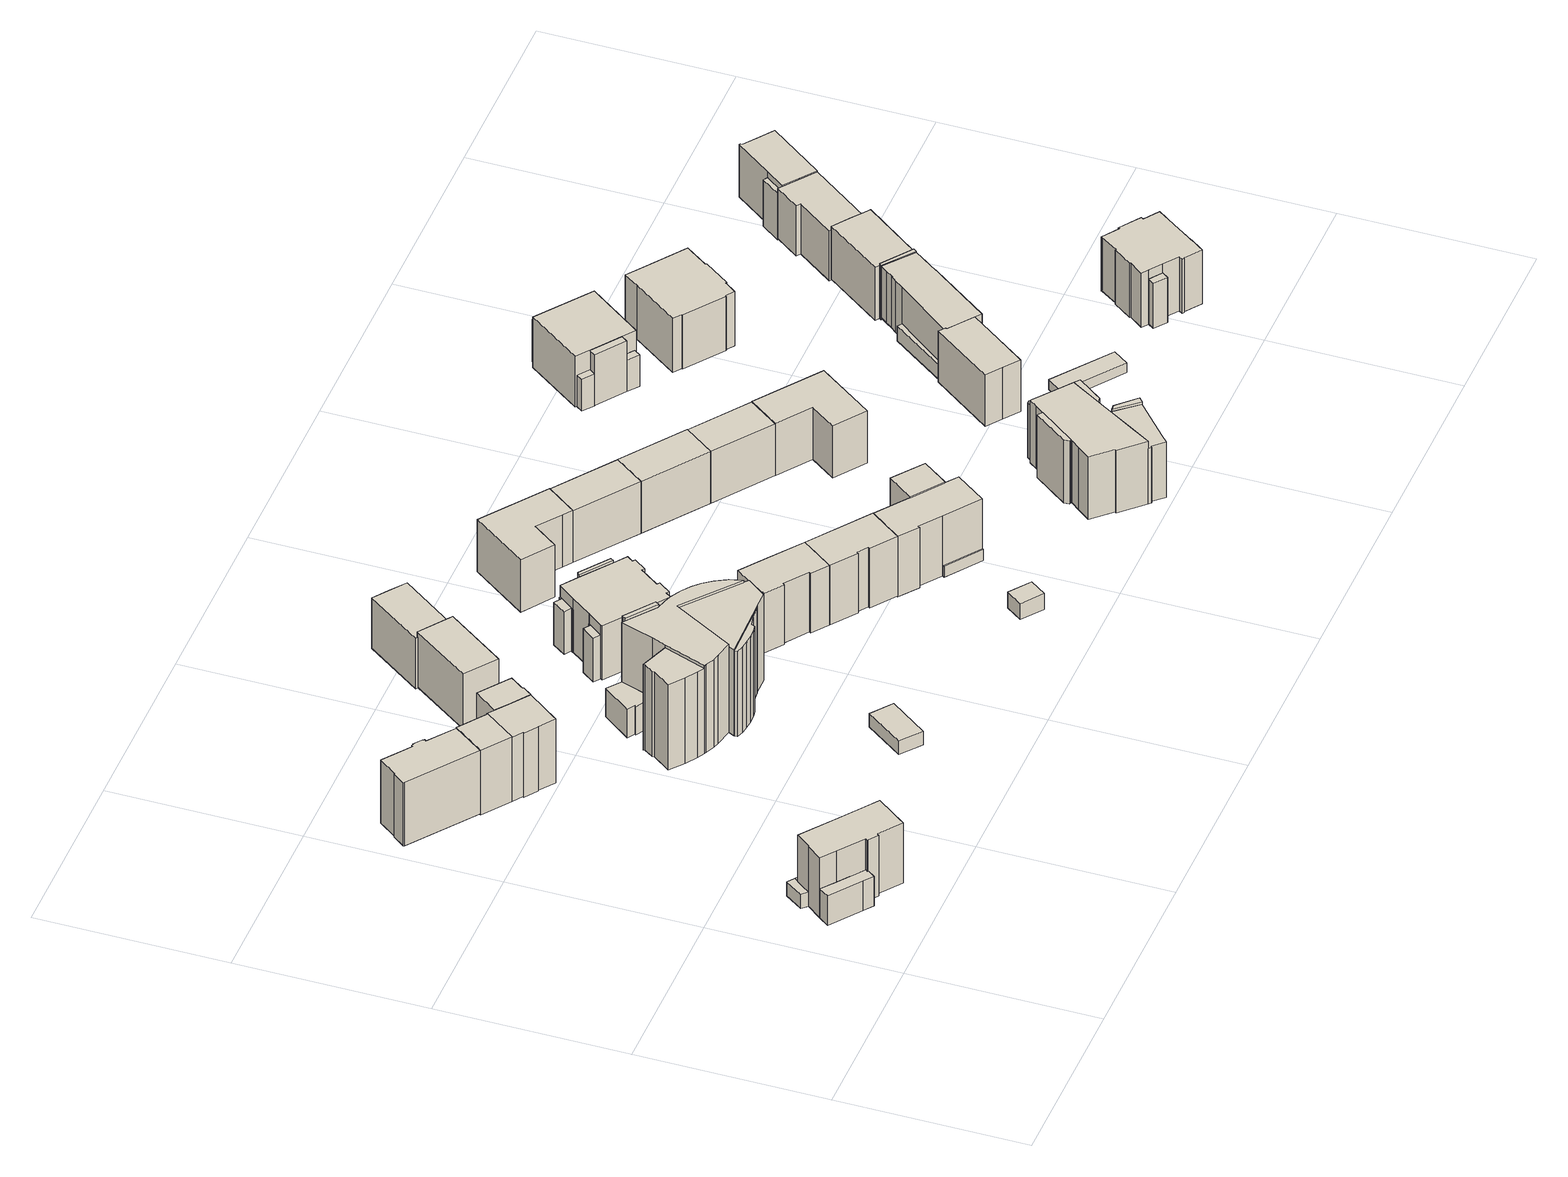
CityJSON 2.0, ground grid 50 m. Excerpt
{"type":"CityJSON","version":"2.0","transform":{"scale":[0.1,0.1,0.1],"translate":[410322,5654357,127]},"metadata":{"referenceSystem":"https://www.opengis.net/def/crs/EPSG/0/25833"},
"CityObjects":{
"building1":{"type":"Building","attributes":{"Dachtyp_tdc":"tdcGableRoof","Gemeindeschluessel":14612000,"Dachneigung":48.85,"QualitaetDacherkennung":4,"Geometrietyp2DReferenz":"3000","measuredHeight":14.73,"function":"31001_9998","roofType":"3100"},"geometry":[{"type":"Solid","lod":"1","boundaries":[[[[0,1,2,3,4,5,6,7,8]],[[9,10,11,12,13,14,15,16,17]],[[8,10,9,0]],[[7,11,10,8]],[[6,12,11,7]],[[5,13,12,6]],[[4,14,13,5]],[[3,15,14,4]],[[2,16,15,3]],[[1,17,16,2]],[[0,9,17,1]]]]}]},
"building2":{"type":"Building","attributes":{"Gemeindeschluessel":14612000,"Geometrietyp2DReferenz":"3000","function":"31001_9998","roofType":"9999"},"children":["building2-1","building2-2","building2-3","building2-4"]},
"building2-1":{"type":"BuildingPart","attributes":{"Dachtyp_tdc":"tdcGableRoof","Dachneigung":37.42,"QualitaetDacherkennung":60,"Geometrietyp2DReferenz":"3000","measuredHeight":20.55,"roofType":"3100"},"parents":["building2"],"geometry":[{"type":"Solid","lod":"1","boundaries":[[[[18,19,20,21,22,23,24,25,26,27,28,29,30,31,32]],[[33,9,17,16,14,13,34,35,36,37,38,39,40,41,42]],[[32,9,33,18]],[[31,17,9,32]],[[30,16,17,31]],[[29,14,16,30]],[[28,13,14,29]],[[27,34,13,28]],[[26,35,34,27]],[[25,36,35,26]],[[24,37,36,25]],[[23,38,37,24]],[[22,39,38,23]],[[21,40,39,22]],[[20,41,40,21]],[[19,42,41,20]],[[18,33,42,19]]]]}]},
"building2-2":{"type":"BuildingPart","attributes":{"Dachtyp_tdc":"tdcPolyFlatRoof","Dachneigung":3.51,"QualitaetDacherkennung":72,"Geometrietyp2DReferenz":"3000","measuredHeight":4.35,"roofType":"2100"},"parents":["building2"],"geometry":[{"type":"Solid","lod":"1","boundaries":[[[[43,44,45,46,47]],[[48,35,49,50,51]],[[47,35,48,43]],[[46,49,35,47]],[[45,50,49,46]],[[44,51,50,45]],[[43,48,51,44]]]]}]},
"building2-3":{"type":"BuildingPart","attributes":{"Dachtyp_tdc":"tdcFreeFormRoof","Dachneigung":14.1,"QualitaetDacherkennung":39,"Geometrietyp2DReferenz":"3000","measuredHeight":4.37,"roofType":"5000"},"parents":["building2"],"geometry":[{"type":"Solid","lod":"1","boundaries":[[[[43,52,53,54]],[[55,37,36,48]],[[54,55,48,43]],[[53,37,55,54]],[[52,36,37,53]],[[43,48,36,52]]]]}]},
"building2-4":{"type":"BuildingPart","attributes":{"Dachtyp_tdc":"tdcFreeFormRoof","Dachneigung":30.17,"QualitaetDacherkennung":14,"Geometrietyp2DReferenz":"3000","measuredHeight":16.82,"roofType":"5000"},"parents":["building2"],"geometry":[{"type":"Solid","lod":"1","boundaries":[[[[56,57,58,59]],[[60,39,38,61]],[[59,39,60,56]],[[58,38,39,59]],[[57,61,38,58]],[[56,60,61,57]]]]}]},
"building3":{"type":"Building","attributes":{"Dachtyp_tdc":"tdcHipAndGableRoof","Gemeindeschluessel":14612000,"Dachneigung":37.75,"QualitaetDacherkennung":78,"Geometrietyp2DReferenz":"3000","measuredHeight":21.45,"function":"31001_9998","roofType":"5000"},"geometry":[{"type":"Solid","lod":"1","boundaries":[[[[62,63,64,65,66,67,68,69,70,71,72,73,74,75,76,77,78]],[[79,80,81,82,83,84,85,86,87,88,89,90,91,92,93,94,95]],[[78,80,79,62]],[[77,81,80,78]],[[76,82,81,77]],[[75,83,82,76]],[[74,84,83,75]],[[73,85,84,74]],[[72,86,85,73]],[[71,87,86,72]],[[70,88,87,71]],[[69,89,88,70]],[[68,90,89,69]],[[67,91,90,68]],[[66,92,91,67]],[[65,93,92,66]],[[64,94,93,65]],[[63,95,94,64]],[[62,79,95,63]]]]}]},
"building4":{"type":"Building","attributes":{"Gemeindeschluessel":14612000,"Geometrietyp2DReferenz":"3000","function":"31001_9998","roofType":"9999"},"children":["building4-1","building4-2","building4-3"]},
"building4-1":{"type":"BuildingPart","attributes":{"Dachtyp_tdc":"tdcHipAndGableRoof","Dachneigung":37.15,"QualitaetDacherkennung":63,"Geometrietyp2DReferenz":"3000","measuredHeight":21.47,"roofType":"5000"},"parents":["building4"],"geometry":[{"type":"Solid","lod":"1","boundaries":[[[[96,97,98,99,100,101,102,103,104,105,106]],[[107,108,109,110,111,112,113,114,115,116,117]],[[106,108,107,96]],[[105,109,108,106]],[[104,110,109,105]],[[103,111,110,104]],[[102,112,111,103]],[[101,113,112,102]],[[100,114,113,101]],[[99,115,114,100]],[[98,116,115,99]],[[97,117,116,98]],[[96,107,117,97]]]]}]},
"building4-2":{"type":"BuildingPart","attributes":{"Dachtyp_tdc":"tdcGableRoof","Dachneigung":37.45,"QualitaetDacherkennung":76,"Geometrietyp2DReferenz":"3000","measuredHeight":21.58,"roofType":"3100"},"parents":["building4"],"geometry":[{"type":"Solid","lod":"1","boundaries":[[[[118,119,120,121,122]],[[111,109,123,124,125]],[[122,109,111,118]],[[121,123,109,122]],[[120,124,123,121]],[[119,125,124,120]],[[118,111,125,119]]]]}]},
"building4-3":{"type":"BuildingPart","attributes":{"Dachtyp_tdc":"tdcHipAndGableRoof","Dachneigung":34.4,"QualitaetDacherkennung":79,"Geometrietyp2DReferenz":"3000","measuredHeight":21.28,"roofType":"5000"},"parents":["building4"],"geometry":[{"type":"Solid","lod":"1","boundaries":[[[[126,127,128,129,130,131,132]],[[114,133,113,134,135,136,137]],[[132,133,114,126]],[[131,113,133,132]],[[130,134,113,131]],[[129,135,134,130]],[[128,136,135,129]],[[127,137,136,128]],[[126,114,137,127]]]]}]},
"building5":{"type":"Building","attributes":{"Dachtyp_tdc":"tdcHipAndGableRoof","Gemeindeschluessel":14612000,"Dachneigung":34.88,"QualitaetDacherkennung":60,"Geometrietyp2DReferenz":"3000","measuredHeight":5.39,"function":"31001_9998","roofType":"5000"},"geometry":[{"type":"Solid","lod":"1","boundaries":[[[[138,139,140,141]],[[142,143,144,145]],[[141,143,142,138]],[[140,144,143,141]],[[139,145,144,140]],[[138,142,145,139]]]]}]},
"building6":{"type":"Building","attributes":{"Gemeindeschluessel":14612000,"Geometrietyp2DReferenz":"3000","function":"31001_9998","roofType":"9999"},"children":["building6-1","building6-2","building6-3","building6-4","building6-5"]},
"building6-1":{"type":"BuildingPart","attributes":{"Dachtyp_tdc":"tdcPolyFlatRoof","Dachneigung":0,"QualitaetDacherkennung":77,"Geometrietyp2DReferenz":"3000","measuredHeight":8.55,"roofType":"1000"},"parents":["building6"],"geometry":[{"type":"Solid","lod":"1","boundaries":[[[[146,147,148,149,150,151]],[[152,153,154,155,156,157]],[[151,153,152,146]],[[150,154,153,151]],[[149,155,154,150]],[[148,156,155,149]],[[147,157,156,148]],[[146,152,157,147]]]]}]},
"building6-2":{"type":"BuildingPart","attributes":{"Dachtyp_tdc":"tdcFreeFormRoof","Dachneigung":21.06,"QualitaetDacherkennung":38,"Geometrietyp2DReferenz":"3000","measuredHeight":26.1,"roofType":"5000"},"parents":["building6"],"geometry":[{"type":"Solid","lod":"1","boundaries":[[[[158,159,160,161,162,163,164,165,166,167,168]],[[169,170,171,172,173,174,175,176,177,178,179]],[[168,170,169,158]],[[167,171,170,168]],[[166,172,171,167]],[[165,173,172,166]],[[164,174,173,165]],[[163,175,174,164]],[[162,176,175,163]],[[161,177,176,162]],[[160,178,177,161]],[[159,179,178,160]],[[158,169,179,159]]]]}]},
"building6-3":{"type":"BuildingPart","attributes":{"Dachtyp_tdc":"tdcFreeFormRoof","Dachneigung":18.11,"QualitaetDacherkennung":10,"Geometrietyp2DReferenz":"3000","measuredHeight":27.66,"roofType":"5000"},"parents":["building6"],"geometry":[{"type":"Solid","lod":"1","boundaries":[[[[180,181,182,183,184,185,186,187,188,189,190,191,192,193,194,195,196,197,198]],[[199,200,201,202,203,154,153,204,205,206,207,208,209,210,211,212,213,214,215]],[[198,200,199,180]],[[197,201,200,198]],[[196,202,201,197]],[[195,203,202,196]],[[194,154,203,195]],[[193,153,154,194]],[[192,204,153,193]],[[191,205,204,192]],[[190,206,205,191]],[[189,207,206,190]],[[188,208,207,189]],[[187,209,208,188]],[[186,210,209,187]],[[185,211,210,186]],[[184,212,211,185]],[[183,213,212,184]],[[182,214,213,183]],[[181,215,214,182]],[[180,199,215,181]]]]}]},
"building6-4":{"type":"BuildingPart","attributes":{"Dachtyp_tdc":"tdcPolyFlatRoof","Dachneigung":0,"QualitaetDacherkennung":46,"Geometrietyp2DReferenz":"3000","measuredHeight":26.02,"roofType":"1000"},"parents":["building6"],"geometry":[{"type":"Solid","lod":"1","boundaries":[[[[216,217,218,219,220,221,222,223]],[[224,225,178,177,214,213,212,226]],[[223,225,224,216]],[[222,178,225,223]],[[221,177,178,222]],[[220,214,177,221]],[[219,213,214,220]],[[218,212,213,219]],[[217,226,212,218]],[[216,224,226,217]]]]}]},
"building6-5":{"type":"BuildingPart","attributes":{"Dachtyp_tdc":"tdcPolyFlatRoof","Dachneigung":0,"QualitaetDacherkennung":44,"Geometrietyp2DReferenz":"3000","measuredHeight":25.89,"roofType":"1000"},"parents":["building6"],"geometry":[{"type":"Solid","lod":"1","boundaries":[[[[227,228,229,230,231,232,233,234,235]],[[203,201,236,237,238,239,240,241,242]],[[235,201,203,227]],[[234,236,201,235]],[[233,237,236,234]],[[232,238,237,233]],[[231,239,238,232]],[[230,240,239,231]],[[229,241,240,230]],[[228,242,241,229]],[[227,203,242,228]]]]}]},
"building7":{"type":"Building","attributes":{"Dachtyp_tdc":"tdcHipRoof","Gemeindeschluessel":14612000,"Dachneigung":37.72,"QualitaetDacherkennung":83,"Geometrietyp2DReferenz":"3000","measuredHeight":18.64,"function":"31001_9998","roofType":"3200"},"geometry":[{"type":"Solid","lod":"1","boundaries":[[[[243,244,245,246,247,248]],[[249,250,251,252,253,254]],[[248,250,249,243]],[[247,251,250,248]],[[246,252,251,247]],[[245,253,252,246]],[[244,254,253,245]],[[243,249,254,244]]]]}]},
"building8":{"type":"Building","attributes":{"Gemeindeschluessel":14612000,"Geometrietyp2DReferenz":"3000","function":"31001_9998","roofType":"9999"},"children":["building8-1","building8-2"]},
"building8-1":{"type":"BuildingPart","attributes":{"Dachtyp_tdc":"tdcGableRoof","Dachneigung":37.63,"QualitaetDacherkennung":88,"Geometrietyp2DReferenz":"3000","measuredHeight":17.3,"roofType":"3100"},"parents":["building8"],"geometry":[{"type":"Solid","lod":"1","boundaries":[[[[255,256,257,258,259,260,261,262,263,264]],[[265,266,267,268,269,270,271,272,273,274]],[[264,265,274,255]],[[263,266,265,264]],[[262,267,266,263]],[[261,268,267,262]],[[260,269,268,261]],[[259,270,269,260]],[[258,271,270,259]],[[257,272,271,258]],[[256,273,272,257]],[[255,274,273,256]]]]}]},
"building8-2":{"type":"BuildingPart","attributes":{"Dachtyp_tdc":"tdcPolyFlatRoof","Dachneigung":31.37,"QualitaetDacherkennung":40,"Geometrietyp2DReferenz":"3000","measuredHeight":13.55,"roofType":"2100"},"parents":["building8"],"geometry":[{"type":"Solid","lod":"1","boundaries":[[[[275,276,277,278]],[[279,265,274,280]],[[278,265,279,275]],[[277,274,265,278]],[[276,280,274,277]],[[275,279,280,276]]]]}]},
"building9":{"type":"Building","attributes":{"Dachtyp_tdc":"tdcFreeFormRoof","Gemeindeschluessel":14612000,"Dachneigung":10.08,"QualitaetDacherkennung":24,"Geometrietyp2DReferenz":"3000","measuredHeight":4.26,"function":"31001_9998","roofType":"5000"},"geometry":[{"type":"Solid","lod":"1","boundaries":[[[[281,282,283,284,285,286,287,288,289,290,291,292,293,294,295,296,297,298,299,300,301,302,303,304,305,306]],[[307,308,309,310,311,312,313,314,315,316,317,318,319,320,321,322,323,324,325,326,327,328,329,330,331,332]],[[306,308,307,281]],[[305,309,308,306]],[[304,310,309,305]],[[303,311,310,304]],[[302,312,311,303]],[[301,313,312,302]],[[300,314,313,301]],[[299,315,314,300]],[[298,316,315,299]],[[297,317,316,298]],[[296,318,317,297]],[[295,319,318,296]],[[294,320,319,295]],[[293,321,320,294]],[[292,322,321,293]],[[291,323,322,292]],[[290,324,323,291]],[[289,325,324,290]],[[288,326,325,289]],[[287,327,326,288]],[[286,328,327,287]],[[285,329,328,286]],[[284,330,329,285]],[[283,331,330,284]],[[282,332,331,283]],[[281,307,332,282]]]]}]},
"building10":{"type":"Building","attributes":{"Gemeindeschluessel":14612000,"Geometrietyp2DReferenz":"3000","function":"31001_9998","roofType":"9999"},"children":["building10-1","building10-2","building10-3","building10-4","building10-5"]},
"building10-1":{"type":"BuildingPart","attributes":{"Dachtyp_tdc":"tdcFreeFormRoof","Dachneigung":47.58,"QualitaetDacherkennung":14,"Geometrietyp2DReferenz":"3000","measuredHeight":14.13,"roofType":"5000"},"parents":["building10"],"geometry":[{"type":"Solid","lod":"1","boundaries":[[[[333,334,335,336,337,338,339,340,341,342]],[[343,344,345,346,347,348,349,350,351,352]],[[342,344,343,333]],[[341,345,344,342]],[[340,346,345,341]],[[339,347,346,340]],[[338,348,347,339]],[[337,349,348,338]],[[336,350,349,337]],[[335,351,350,336]],[[334,352,351,335]],[[333,343,352,334]]]]}]},
"building10-2":{"type":"BuildingPart","attributes":{"Dachtyp_tdc":"tdcCutTentRoof","Dachneigung":0.814,"QualitaetDacherkennung":35,"Geometrietyp2DReferenz":"3000","measuredHeight":19.84,"roofType":"9999"},"parents":["building10"],"geometry":[{"type":"Solid","lod":"1","boundaries":[[[[353,354,355,356,357,358,359,360,361,362,363,364,365,366,367,368,369,370,371,372]],[[373,374,352,349,375,376,377,378,379,380,381,382,383,384,385,386,387,388,389,390]],[[372,374,373,353]],[[371,352,374,372]],[[370,349,352,371]],[[369,375,349,370]],[[368,376,375,369]],[[367,377,376,368]],[[366,378,377,367]],[[365,379,378,366]],[[364,380,379,365]],[[363,381,380,364]],[[362,382,381,363]],[[361,383,382,362]],[[360,384,383,361]],[[359,385,384,360]],[[358,386,385,359]],[[357,387,386,358]],[[356,388,387,357]],[[355,389,388,356]],[[354,390,389,355]],[[353,373,390,354]]]]}]},
"building10-3":{"type":"BuildingPart","attributes":{"Dachtyp_tdc":"tdcFreeFormRoof","Dachneigung":62.95,"QualitaetDacherkennung":16,"Geometrietyp2DReferenz":"3000","measuredHeight":17.43,"roofType":"5000"},"parents":["building10"],"geometry":[{"type":"Solid","lod":"1","boundaries":[[[[391,392,393,394]],[[387,395,396,388]],[[394,395,387,391]],[[393,396,395,394]],[[392,388,396,393]],[[391,387,388,392]]]]}]},
"building10-4":{"type":"BuildingPart","attributes":{"Dachtyp_tdc":"tdcGableRoof","Dachneigung":50.86,"QualitaetDacherkennung":21,"Geometrietyp2DReferenz":"3000","measuredHeight":20.37,"roofType":"3100"},"parents":["building10"],"geometry":[{"type":"Solid","lod":"1","boundaries":[[[[397,398,399,400]],[[375,401,402,376]],[[400,401,375,397]],[[399,402,401,400]],[[398,376,402,399]],[[397,375,376,398]]]]}]},
"building10-5":{"type":"BuildingPart","attributes":{"Dachtyp_tdc":"tdcPolyFlatRoof","Dachneigung":0,"QualitaetDacherkennung":19,"Geometrietyp2DReferenz":"3000","measuredHeight":13.32,"roofType":"1000"},"parents":["building10"],"geometry":[{"type":"Solid","lod":"1","boundaries":[[[[403,404,405,406,407,408]],[[409,410,411,373,390,412]],[[408,410,409,403]],[[407,411,410,408]],[[406,373,411,407]],[[405,390,373,406]],[[404,412,390,405]],[[403,409,412,404]]]]}]},
"building11":{"type":"Building","attributes":{"Dachtyp_tdc":"tdcHipAndGableRoof","Gemeindeschluessel":14612000,"Dachneigung":37.41,"QualitaetDacherkennung":85,"Geometrietyp2DReferenz":"3000","measuredHeight":20.22,"function":"31001_9998","roofType":"5000"},"geometry":[{"type":"Solid","lod":"1","boundaries":[[[[413,414,415,416,417,418,419,420,421,422,423,424,425]],[[426,427,428,429,430,431,432,433,434,435,436,437,438]],[[425,427,426,413]],[[424,428,427,425]],[[423,429,428,424]],[[422,430,429,423]],[[421,431,430,422]],[[420,432,431,421]],[[419,433,432,420]],[[418,434,433,419]],[[417,435,434,418]],[[416,436,435,417]],[[415,437,436,416]],[[414,438,437,415]],[[413,426,438,414]]]]}]},
"building12":{"type":"Building","attributes":{"Dachtyp_tdc":"tdcHipRoof","Gemeindeschluessel":14612000,"Dachneigung":32.58,"QualitaetDacherkennung":76,"Geometrietyp2DReferenz":"3000","measuredHeight":5.74,"function":"31001_9998","roofType":"3200"},"geometry":[{"type":"Solid","lod":"1","boundaries":[[[[439,440,441,442]],[[443,444,445,446]],[[442,444,443,439]],[[441,445,444,442]],[[440,446,445,441]],[[439,443,446,440]]]]}]},
"building13":{"type":"Building","attributes":{"Gemeindeschluessel":14612000,"Geometrietyp2DReferenz":"3000","function":"31001_9998","roofType":"9999"},"children":["building13-1","building13-2"]},
"building13-1":{"type":"BuildingPart","attributes":{"Dachtyp_tdc":"tdcGableRoof","Dachneigung":37.98,"QualitaetDacherkennung":86,"Geometrietyp2DReferenz":"3000","measuredHeight":20.25,"roofType":"3100"},"parents":["building13"],"geometry":[{"type":"MultiSurface","lod":"1","boundaries":[[[447,448,449,450,451,452,451,414,453,425,424,454,455,456]],[[457,458,459,460,428,427,461,438,462,463,462,464,465,466]],[[456,458,457,447]],[[455,459,458,456]],[[454,460,459,455]],[[424,428,460,454]],[[425,427,428,424]],[[453,461,427,425]],[[414,438,461,453]],[[451,462,438,414]],[[452,463,462,451]],[[450,464,462,451]],[[449,465,464,450]],[[448,466,465,449]],[[447,457,466,448]]]}]},
"building13-2":{"type":"BuildingPart","attributes":{"Dachtyp_tdc":"tdcPolyFlatRoof","Dachneigung":0,"QualitaetDacherkennung":54,"Geometrietyp2DReferenz":"3000","measuredHeight":3.07,"roofType":"1000"},"parents":["building13"],"geometry":[{"type":"Solid","lod":"1","boundaries":[[[[467,468,469,470,471,472,473]],[[474,475,463,462,438,437,476]],[[473,475,474,467]],[[472,463,475,473]],[[471,462,463,472]],[[470,438,462,471]],[[469,437,438,470]],[[468,476,437,469]],[[467,474,476,468]]]]}]},
"building14":{"type":"Building","attributes":{"Dachtyp_tdc":"tdcFreeFormRoof","Gemeindeschluessel":14612000,"Dachneigung":37.28,"QualitaetDacherkennung":86,"Geometrietyp2DReferenz":"3000","measuredHeight":17.65,"function":"31001_9998","roofType":"5000"},"geometry":[{"type":"Solid","lod":"1","boundaries":[[[[477,478,479,480,481,482,483]],[[484,485,486,487,488,489,490]],[[483,485,484,477]],[[482,486,485,483]],[[481,487,486,482]],[[480,488,487,481]],[[479,489,488,480]],[[478,490,489,479]],[[477,484,490,478]]]]}]},
"building15":{"type":"Building","attributes":{"Gemeindeschluessel":14612000,"Geometrietyp2DReferenz":"3000","function":"31001_9998","roofType":"9999"},"children":["building15-1","building15-2","building15-3"]},
"building15-1":{"type":"BuildingPart","attributes":{"Dachtyp_tdc":"tdcHipAndGableRoof","Dachneigung":36.89,"QualitaetDacherkennung":83,"Geometrietyp2DReferenz":"3000","measuredHeight":20.36,"roofType":"5000"},"parents":["building15"],"geometry":[{"type":"Solid","lod":"1","boundaries":[[[[491,492,493,494]],[[495,496,497,498]],[[494,496,495,491]],[[493,497,496,494]],[[492,498,497,493]],[[491,495,498,492]]]]}]},
"building15-2":{"type":"BuildingPart","attributes":{"Dachtyp_tdc":"tdcHipAndGableRoof","Dachneigung":37.77,"QualitaetDacherkennung":60,"Geometrietyp2DReferenz":"3000","measuredHeight":20.46,"roofType":"5000"},"parents":["building15"],"geometry":[{"type":"Solid","lod":"1","boundaries":[[[[499,500,501,502,503,504,505,506,451,507,449,448]],[[508,509,510,511,512,513,495,498,514,515,516,517]],[[448,509,508,499]],[[449,510,509,448]],[[507,511,510,449]],[[451,512,511,507]],[[506,513,512,451]],[[505,495,513,506]],[[504,498,495,505]],[[503,514,498,504]],[[502,515,514,503]],[[501,516,515,502]],[[500,517,516,501]],[[499,508,517,500]]]]}]},
"building15-3":{"type":"BuildingPart","attributes":{"Dachtyp_tdc":"tdcPolyFlatRoof","Dachneigung":0,"QualitaetDacherkennung":0,"Geometrietyp2DReferenz":"3000","measuredHeight":3.29,"roofType":"9999"},"parents":["building15"],"geometry":[{"type":"Solid","lod":"1","boundaries":[[[[518,519,520,521]],[[522,516,515,523]],[[521,516,522,518]],[[520,515,516,521]],[[519,523,515,520]],[[518,522,523,519]]]]}]},
"building16":{"type":"Building","attributes":{"Dachtyp_tdc":"tdcGableRoof","Gemeindeschluessel":14612000,"Dachneigung":37.36,"QualitaetDacherkennung":83,"Geometrietyp2DReferenz":"3000","measuredHeight":17.67,"function":"31001_9998","roofType":"3100"},"geometry":[{"type":"Solid","lod":"1","boundaries":[[[[524,525,526,527]],[[487,528,529,488]],[[527,528,487,524]],[[526,529,528,527]],[[525,488,529,526]],[[524,487,488,525]]]]}]},
"building17":{"type":"Building","attributes":{"Dachtyp_tdc":"tdcGableRoof","Gemeindeschluessel":14612000,"Dachneigung":37.26,"QualitaetDacherkennung":85,"Geometrietyp2DReferenz":"3000","measuredHeight":17.67,"function":"31001_9998","roofType":"3100"},"geometry":[{"type":"Solid","lod":"1","boundaries":[[[[530,531,532,533]],[[528,534,535,529]],[[533,534,528,530]],[[532,535,534,533]],[[531,529,535,532]],[[530,528,529,531]]]]}]},
"building18":{"type":"Building","attributes":{"Dachtyp_tdc":"tdcGableRoof","Gemeindeschluessel":14612000,"Dachneigung":37.33,"QualitaetDacherkennung":88,"Geometrietyp2DReferenz":"3000","measuredHeight":17.63,"function":"31001_9998","roofType":"3100"},"geometry":[{"type":"Solid","lod":"1","boundaries":[[[[536,537,538,539]],[[534,540,541,535]],[[539,540,534,536]],[[538,541,540,539]],[[537,535,541,538]],[[536,534,535,537]]]]}]},
"building19":{"type":"Building","attributes":{"Gemeindeschluessel":14612000,"Geometrietyp2DReferenz":"3000","function":"31001_9998","roofType":"9999"},"children":["building19-1","building19-2","building19-3","building19-4","building19-5","building19-6"]},
"building19-1":{"type":"BuildingPart","attributes":{"Dachtyp_tdc":"tdcCutGableRoof","Dachneigung":0.513,"QualitaetDacherkennung":66,"Geometrietyp2DReferenz":"3000","measuredHeight":20.53,"roofType":"9999"},"parents":["building19"],"geometry":[{"type":"Solid","lod":"1","boundaries":[[[[542,543,544,545,546,547,548,549,550,551,552,553]],[[554,555,556,557,558,559,560,561,562,563,564,565]],[[553,555,554,542]],[[552,556,555,553]],[[551,557,556,552]],[[550,558,557,551]],[[549,559,558,550]],[[548,560,559,549]],[[547,561,560,548]],[[546,562,561,547]],[[545,563,562,546]],[[544,564,563,545]],[[543,565,564,544]],[[542,554,565,543]]]]}]},
"building19-2":{"type":"BuildingPart","attributes":{"Dachtyp_tdc":"tdcCutGableRoof","Dachneigung":2.46,"QualitaetDacherkennung":36,"Geometrietyp2DReferenz":"3000","measuredHeight":20.87,"roofType":"9999"},"parents":["building19"],"geometry":[{"type":"Solid","lod":"1","boundaries":[[[[566,567,568,569,570,571,572,573,574,575,576,577,578,579,580,581,582]],[[583,557,584,585,586,587,588,589,590,591,592,593,594,595,596,597,560]],[[582,557,583,566]],[[581,584,557,582]],[[580,585,584,581]],[[579,586,585,580]],[[578,587,586,579]],[[577,588,587,578]],[[576,589,588,577]],[[575,590,589,576]],[[574,591,590,575]],[[573,592,591,574]],[[572,593,592,573]],[[571,594,593,572]],[[570,595,594,571]],[[569,596,595,570]],[[568,597,596,569]],[[567,560,597,568]],[[566,583,560,567]]]]}]},
"building19-3":{"type":"BuildingPart","attributes":{"Dachtyp_tdc":"tdcPolyFlatRoof","Dachneigung":50.05,"QualitaetDacherkennung":29,"Geometrietyp2DReferenz":"3000","measuredHeight":20.14,"roofType":"2100"},"parents":["building19"],"geometry":[{"type":"Solid","lod":"1","boundaries":[[[[598,599,600,601,602]],[[603,604,605,590,589]],[[602,604,603,598]],[[601,605,604,602]],[[600,590,605,601]],[[599,589,590,600]],[[598,603,589,599]]]]}]},
"building19-4":{"type":"BuildingPart","attributes":{"Dachtyp_tdc":"tdcPolyFlatRoof","Dachneigung":37.35,"QualitaetDacherkennung":46,"Geometrietyp2DReferenz":"3000","measuredHeight":20.42,"roofType":"2100"},"parents":["building19"],"geometry":[{"type":"Solid","lod":"1","boundaries":[[[[606,607,608,609,610,611,612]],[[613,597,595,614,615,616,617]],[[612,597,613,606]],[[611,595,597,612]],[[610,614,595,611]],[[609,615,614,610]],[[608,616,615,609]],[[607,617,616,608]],[[606,613,617,607]]]]}]},
"building19-5":{"type":"BuildingPart","attributes":{"Dachtyp_tdc":"tdcPolyFlatRoof","Dachneigung":49.56,"QualitaetDacherkennung":31,"Geometrietyp2DReferenz":"3000","measuredHeight":18.52,"roofType":"2100"},"parents":["building19"],"geometry":[{"type":"Solid","lod":"1","boundaries":[[[[618,619,620,621]],[[562,622,623,563]],[[621,622,562,618]],[[620,623,622,621]],[[619,563,623,620]],[[618,562,563,619]]]]}]},
"building19-6":{"type":"BuildingPart","attributes":{"Dachtyp_tdc":"tdcFreeFormRoof","Dachneigung":42.73,"QualitaetDacherkennung":28,"Geometrietyp2DReferenz":"3000","measuredHeight":18.9,"roofType":"5000"},"parents":["building19"],"geometry":[{"type":"Solid","lod":"1","boundaries":[[[[624,625,626,627,628,629,630,631,632,633,634,635]],[[594,636,637,638,639,640,641,642,615,614,643,644]],[[635,636,594,624]],[[634,637,636,635]],[[633,638,637,634]],[[632,639,638,633]],[[631,640,639,632]],[[630,641,640,631]],[[629,642,641,630]],[[628,615,642,629]],[[627,614,615,628]],[[626,643,614,627]],[[625,644,643,626]],[[624,594,644,625]]]]}]},
"building20":{"type":"Building","attributes":{"Dachtyp_tdc":"tdcFreeFormRoof","Gemeindeschluessel":14612000,"Dachneigung":37.17,"QualitaetDacherkennung":87,"Geometrietyp2DReferenz":"3000","measuredHeight":17.66,"function":"31001_9998","roofType":"5000"},"geometry":[{"type":"Solid","lod":"1","boundaries":[[[[645,646,647,648,649,650,651]],[[652,653,654,541,540,655,656]],[[651,653,652,645]],[[650,654,653,651]],[[649,541,654,650]],[[648,540,541,649]],[[647,655,540,648]],[[646,656,655,647]],[[645,652,656,646]]]]}]},
"building21":{"type":"Building","attributes":{"Dachtyp_tdc":"tdcGableRoof","Gemeindeschluessel":14612000,"Dachneigung":37.25,"QualitaetDacherkennung":86,"Geometrietyp2DReferenz":"3000","measuredHeight":17.51,"function":"31001_9998","roofType":"3100"},"geometry":[{"type":"Solid","lod":"1","boundaries":[[[[657,658,659,660,661,662,663,664,665]],[[666,667,668,669,670,671,672,673,674]],[[665,667,666,657]],[[664,668,667,665]],[[663,669,668,664]],[[662,670,669,663]],[[661,671,670,662]],[[660,672,671,661]],[[659,673,672,660]],[[658,674,673,659]],[[657,666,674,658]]]]}]},
"building22":{"type":"Building","attributes":{"name":"Thomas von Aquin zu Dresden","Gemeindeschluessel":14612000,"QualitaetDacherkennung":100,"Geometrietyp2DReferenz":"3000","function":"31001_3041","roofType":"9999"},"children":["building22-1","building22-2","building22-3","building22-4","building22-5","building22-6"]},
"building22-1":{"type":"BuildingPart","attributes":{"Dachtyp_tdc":"tdcCutHipRoof","Dachneigung":0,"QualitaetDacherkennung":100,"Geometrietyp2DReferenz":"3000","measuredHeight":17.31,"roofType":"9999"},"parents":["building22"],"geometry":[{"type":"Solid","lod":"1","boundaries":[[[[675,676,677,678]],[[679,680,681,682]],[[678,680,679,675]],[[677,681,680,678]],[[676,682,681,677]],[[675,679,682,676]]]]}]},
"building22-2":{"type":"BuildingPart","attributes":{"Dachtyp_tdc":"tdcCutGableHipRoof","Dachneigung":62.16,"QualitaetDacherkennung":100,"Geometrietyp2DReferenz":"3000","measuredHeight":13.31,"roofType":"9999"},"parents":["building22"],"geometry":[{"type":"Solid","lod":"1","boundaries":[[[[683,684,685,686]],[[687,688,689,690]],[[686,688,687,683]],[[685,689,688,686]],[[684,690,689,685]],[[683,687,690,684]]]]}]},
"building22-3":{"type":"BuildingPart","attributes":{"Dachtyp_tdc":"tdcCutGableHipRoof","Dachneigung":53.04,"QualitaetDacherkennung":100,"Geometrietyp2DReferenz":"3000","measuredHeight":17.3,"roofType":"9999"},"parents":["building22"],"geometry":[{"type":"Solid","lod":"1","boundaries":[[[[691,692,693,694]],[[695,696,697,698]],[[694,696,695,691]],[[693,697,696,694]],[[692,698,697,693]],[[691,695,698,692]]]]}]},
"building22-4":{"type":"BuildingPart","attributes":{"Dachtyp_tdc":"tdcLeanToRoof","Dachneigung":0,"QualitaetDacherkennung":100,"Geometrietyp2DReferenz":"3000","measuredHeight":9.57,"roofType":"2100"},"parents":["building22"],"geometry":[{"type":"Solid","lod":"1","boundaries":[[[[699,700,701,702]],[[703,704,705,706]],[[702,704,703,699]],[[701,705,704,702]],[[700,706,705,701]],[[699,703,706,700]]]]}]},
"building22-5":{"type":"BuildingPart","attributes":{"Dachtyp_tdc":"tdcLeanToRoof","Dachneigung":0,"QualitaetDacherkennung":100,"Geometrietyp2DReferenz":"3000","measuredHeight":9.53,"roofType":"2100"},"parents":["building22"],"geometry":[{"type":"Solid","lod":"1","boundaries":[[[[707,708,709,710]],[[711,696,695,712]],[[710,696,711,707]],[[709,695,696,710]],[[708,712,695,709]],[[707,711,712,708]]]]}]},
"building22-6":{"type":"BuildingPart","attributes":{"Dachtyp_tdc":"tdcCutGableHipRoof","Dachneigung":62.17,"QualitaetDacherkennung":100,"Geometrietyp2DReferenz":"3000","measuredHeight":13.35,"roofType":"9999"},"parents":["building22"],"geometry":[{"type":"Solid","lod":"1","boundaries":[[[[713,714,715,716]],[[717,718,719,720]],[[716,718,717,713]],[[715,719,718,716]],[[714,720,719,715]],[[713,717,720,714]]]]}]},
"building23":{"type":"Building","attributes":{"Dachtyp_tdc":"tdcPolyFlatRoof","Gemeindeschluessel":14612000,"Dachneigung":0,"QualitaetDacherkennung":0,"Geometrietyp2DReferenz":"3000","BezugspunktDach":"2000","measuredHeight":3,"function":"31001_9998"},"geometry":[{"type":"Solid","lod":"1","boundaries":[[[[721,722,723,724]],[[725,726,727,728]],[[724,726,725,721]],[[723,727,726,724]],[[722,728,727,723]],[[721,725,728,722]]]]}]},
"building24":{"type":"Building","attributes":{"Dachtyp_tdc":"tdcHipRoof","Gemeindeschluessel":14612000,"Dachneigung":15.11,"QualitaetDacherkennung":78,"Geometrietyp2DReferenz":"3000","measuredHeight":17.69,"function":"31001_9998","roofType":"3200"},"geometry":[{"type":"Solid","lod":"1","boundaries":[[[[729,730,731,732,733,734,735,736,737,738,739,740,741,742]],[[743,744,745,746,747,748,749,750,751,752,753,754,755,756]],[[742,744,743,729]],[[741,745,744,742]],[[740,746,745,741]],[[739,747,746,740]],[[738,748,747,739]],[[737,749,748,738]],[[736,750,749,737]],[[735,751,750,736]],[[734,752,751,735]],[[733,753,752,734]],[[732,754,753,733]],[[731,755,754,732]],[[730,756,755,731]],[[729,743,756,730]]]]}]},
"building25":{"type":"Building","attributes":{"Gemeindeschluessel":14612000,"Geometrietyp2DReferenz":"3000","function":"31001_9998","roofType":"9999"},"children":["building25-1","building25-2"]},
"building25-1":{"type":"BuildingPart","attributes":{"Dachtyp_tdc":"tdcGableRoof","Dachneigung":37.09,"QualitaetDacherkennung":85,"Geometrietyp2DReferenz":"3000","measuredHeight":17.72,"roofType":"3100"},"parents":["building25"],"geometry":[{"type":"Solid","lod":"1","boundaries":[[[[757,758,759,760,761,762,763,764,765,766,767,768,769,770,771,772,773]],[[774,775,776,777,778,779,780,781,782,783,784,785,786,787,788,789,790]],[[773,775,774,757]],[[772,776,775,773]],[[771,777,776,772]],[[770,778,777,771]],[[769,779,778,770]],[[768,780,779,769]],[[767,781,780,768]],[[766,782,781,767]],[[765,783,782,766]],[[764,784,783,765]],[[763,785,784,764]],[[762,786,785,763]],[[761,787,786,762]],[[760,788,787,761]],[[759,789,788,760]],[[758,790,789,759]],[[757,774,790,758]]]]}]},
"building25-2":{"type":"BuildingPart","attributes":{"Dachtyp_tdc":"tdcPolyFlatRoof","Dachneigung":3.79,"QualitaetDacherkennung":54,"Geometrietyp2DReferenz":"3000","measuredHeight":4.62,"roofType":"2100"},"parents":["building25"],"geometry":[{"type":"Solid","lod":"1","boundaries":[[[[791,792,793,794]],[[795,775,774,796]],[[794,775,795,791]],[[793,774,775,794]],[[792,796,774,793]],[[791,795,796,792]]]]}]},
"building26":{"type":"Building","attributes":{"Gemeindeschluessel":14612000,"Geometrietyp2DReferenz":"3000","function":"31001_9998","roofType":"9999"},"children":["building26-1","building26-2","building26-3"]},
"building26-1":{"type":"BuildingPart","attributes":{"Dachtyp_tdc":"tdcPolyFlatRoof","Dachneigung":0,"QualitaetDacherkennung":0,"Geometrietyp2DReferenz":"3000","measuredHeight":3.73,"roofType":"9999"},"parents":["building26"],"geometry":[{"type":"Solid","lod":"1","boundaries":[[[[797,798,799,800,801,802,803]],[[804,805,806,807,808,809,810]],[[803,805,804,797]],[[802,806,805,803]],[[801,807,806,802]],[[800,808,807,801]],[[799,809,808,800]],[[798,810,809,799]],[[797,804,810,798]]]]}]},
"building26-2":{"type":"BuildingPart","attributes":{"Dachtyp_tdc":"tdcPolyFlatRoof","Dachneigung":7.65,"QualitaetDacherkennung":64,"Geometrietyp2DReferenz":"3000","measuredHeight":13.84,"roofType":"2100"},"parents":["building26"],"geometry":[{"type":"Solid","lod":"1","boundaries":[[[[811,812,813,814]],[[815,816,817,818]],[[814,816,815,811]],[[813,817,816,814]],[[812,818,817,813]],[[811,815,818,812]]]]}]},
"building26-3":{"type":"BuildingPart","attributes":{"Dachtyp_tdc":"tdcTentRoof","Dachneigung":28.98,"QualitaetDacherkennung":75,"Geometrietyp2DReferenz":"3000","measuredHeight":19,"roofType":"3500"},"parents":["building26"],"geometry":[{"type":"Solid","lod":"1","boundaries":[[[[819,820,821,822,823,824,825,826,827,828,829,830,831,832,833,834,835,836,837,838,839,840,841]],[[842,843,844,845,846,847,848,849,850,805,804,810,851,852,853,854,855,856,817,816,857,858,859]],[[841,843,842,819]],[[840,844,843,841]],[[839,845,844,840]],[[838,846,845,839]],[[837,847,846,838]],[[836,848,847,837]],[[835,849,848,836]],[[834,850,849,835]],[[833,805,850,834]],[[832,804,805,833]],[[831,810,804,832]],[[830,851,810,831]],[[829,852,851,830]],[[828,853,852,829]],[[827,854,853,828]],[[826,855,854,827]],[[825,856,855,826]],[[824,817,856,825]],[[823,816,817,824]],[[822,857,816,823]],[[821,858,857,822]],[[820,859,858,821]],[[819,842,859,820]]]]}]},
"building27":{"type":"Building","attributes":{"Gemeindeschluessel":14612000,"Geometrietyp2DReferenz":"3000","function":"31001_9998","roofType":"9999"},"children":["building27-1","building27-2"]},
"building27-1":{"type":"BuildingPart","attributes":{"Dachtyp_tdc":"tdcGableRoof","Dachneigung":37.29,"QualitaetDacherkennung":81,"Geometrietyp2DReferenz":"3000","measuredHeight":18.4,"roofType":"3100"},"parents":["building27"],"geometry":[{"type":"Solid","lod":"1","boundaries":[[[[860,861,862,863,864,865,866,867]],[[868,869,870,871,872,873,874,875]],[[867,869,868,860]],[[866,870,869,867]],[[865,871,870,866]],[[864,872,871,865]],[[863,873,872,864]],[[862,874,873,863]],[[861,875,874,862]],[[860,868,875,861]]]]}]},
"building27-2":{"type":"BuildingPart","attributes":{"Dachtyp_tdc":"tdcGableRoof","Dachneigung":37.06,"QualitaetDacherkennung":51,"Geometrietyp2DReferenz":"3000","measuredHeight":18.45,"roofType":"3100"},"parents":["building27"],"geometry":[{"type":"Solid","lod":"1","boundaries":[[[[876,877,878,879]],[[880,870,868,881]],[[879,870,880,876]],[[878,868,870,879]],[[877,881,868,878]],[[876,880,881,877]]]]}]},
"building28":{"type":"Building","attributes":{"Dachtyp_tdc":"tdcFreeFormRoof","Gemeindeschluessel":14612000,"Dachneigung":37.2,"QualitaetDacherkennung":86,"Geometrietyp2DReferenz":"3000","measuredHeight":17.46,"function":"31001_9998","roofType":"5000"},"geometry":[{"type":"Solid","lod":"1","boundaries":[[[[882,883,884,885,886,887]],[[888,889,890,891,892,893]],[[887,889,888,882]],[[886,890,889,887]],[[885,891,890,886]],[[884,892,891,885]],[[883,893,892,884]],[[882,888,893,883]]]]}]},
"building29":{"type":"Building","attributes":{"Gemeindeschluessel":14612000,"Geometrietyp2DReferenz":"3000","function":"31001_9998","roofType":"9999"},"children":["building29-1","building29-2"]},
"building29-1":{"type":"BuildingPart","attributes":{"Dachtyp_tdc":"tdcGableRoof","Dachneigung":36.89,"QualitaetDacherkennung":87,"Geometrietyp2DReferenz":"3000","measuredHeight":18,"roofType":"3100"},"parents":["building29"],"geometry":[{"type":"Solid","lod":"1","boundaries":[[[[894,895,896,897,898,899,900,901,902]],[[903,904,905,906,907,908,909,910,911]],[[902,904,903,894]],[[901,905,904,902]],[[900,906,905,901]],[[899,907,906,900]],[[898,908,907,899]],[[897,909,908,898]],[[896,910,909,897]],[[895,911,910,896]],[[894,903,911,895]]]]}]},
"building29-2":{"type":"BuildingPart","attributes":{"Dachtyp_tdc":"tdcPolyFlatRoof","Dachneigung":31.64,"QualitaetDacherkennung":33,"Geometrietyp2DReferenz":"3000","measuredHeight":14.54,"roofType":"2100"},"parents":["building29"],"geometry":[{"type":"Solid","lod":"1","boundaries":[[[[912,913,914,915]],[[916,911,910,917]],[[915,911,916,912]],[[914,910,911,915]],[[913,917,910,914]],[[912,916,917,913]]]]}]}
},
"vertices":[
[182,154,134],[180,156,134],[184,162,134],[162,179,134],[119,210,134],[82,239,134],[62,213,134],[143,153,134],[168,135,134],[182,154,45],[168,135,45],[143,153,45],[62,213,45],[82,239,45],[119,210,45],[162,179,45],[184,162,45],[180,156,45],
[206,137,228],[211,143,228],[270,99,228],[301,140,228],[330,179,228],[288,210,228],[228,254,228],[143,317,228],[114,279,228],[113,278,228],[82,239,228],[119,210,228],[184,162,228],[180,156,228],[182,154,228],[206,137,45],[113,278,45],[114,279,45],[143,317,45],[228,254,45],[288,210,45],[330,179,45],[301,140,45],[270,99,45],[211,143,45],
[151,327,88],[145,331,88],[133,340,88],[100,294,88],[114,279,88],[151,327,45],[100,294,45],[133,340,45],[145,331,45],
[143,317,88],[228,254,88],[233,267,88],[233,267,45],
[338,190,211],[298,219,211],[288,210,211],[330,179,211],[338,190,45],[298,219,45],
[145,1282,232],[142,1278,232],[71,1330,232],[69,1332,232],[33,1284,232],[31,1285,232],[7,1253,232],[9,1251,232],[181,1124,232],[211,1165,232],[240,1205,232],[171,1256,232],[175,1260,232],[172,1263,232],[173,1265,232],[151,1281,232],[150,1279,232],[145,1282,40],[150,1279,40],[151,1281,40],[173,1265,40],[172,1263,40],[175,1260,40],[171,1256,40],[240,1205,40],[211,1165,40],[181,1124,40],[9,1251,40],[7,1253,40],[31,1285,40],[33,1284,40],[69,1332,40],[71,1330,40],[142,1278,40],
[276,1049,232],[309,1025,232],[310,1027,232],[351,996,232],[416,1082,232],[333,1143,232],[316,1156,232],[313,1152,232],[283,1111,232],[252,1069,232],[278,1051,232],[276,1049,38],[278,1051,38],[252,1069,38],[283,1111,38],[313,1152,38],[316,1156,38],[333,1143,38],[416,1082,38],[351,996,38],[310,1027,38],[309,1025,38],
[313,1152,234],[240,1205,234],[181,1124,234],[180,1122,234],[252,1069,234],[180,1122,38],[181,1124,38],[240,1205,38],
[416,1082,233],[433,1106,233],[431,1108,233],[458,1145,233],[378,1204,233],[333,1143,233],[372,1114,233],[372,1114,38],[378,1204,38],[458,1145,38],[431,1108,38],[433,1106,38],
[846,330,84],[791,371,84],[718,271,84],[772,230,84],[846,330,43],[772,230,43],[718,271,43],[791,371,43],
[626,971,121],[569,896,121],[589,884,121],[586,881,121],[631,855,121],[662,943,121],[626,971,35],[662,943,35],[631,855,35],[586,881,35],[589,884,35],[569,896,35],
[792,662,294],[830,666,294],[832,666,294],[661,662,294],[662,654,294],[681,648,294],[701,645,294],[724,643,294],[747,644,294],[763,647,294],[766,656,294],[792,662,35],[766,656,35],[763,647,35],[747,644,35],[724,643,35],[701,645,35],[681,648,35],[662,654,35],[661,662,35],[832,666,35],[830,666,35],
[604,693,302],[622,688,302],[670,679,302],[763,842,302],[906,726,302],[896,760,302],[879,792,302],[861,816,302],[842,835,302],[819,852,302],[791,867,302],[769,875,302],[743,881,302],[662,943,302],[631,855,302],[617,818,302],[576,706,302],[576,705,302],[581,703,302],[604,693,35],[581,703,35],[576,705,35],[576,706,35],[617,818,35],[743,881,35],[769,875,35],[791,867,35],[819,852,35],[842,835,35],[861,816,35],[879,792,35],[896,760,35],[906,726,35],[763,842,35],[670,679,35],[622,688,35],
[878,667,296],[917,717,296],[906,726,296],[763,842,296],[670,679,296],[661,662,296],[832,666,296],[833,666,296],[878,667,35],[833,666,35],[917,717,35],
[617,818,294],[540,846,294],[540,841,294],[524,818,294],[525,813,294],[489,765,294],[526,736,294],[557,716,294],[576,705,294],[557,716,35],[526,736,35],[489,765,35],[525,813,35],[524,818,35],[540,841,35],[540,846,35],
[556,1213,197],[668,1368,197],[662,1372,197],[586,1427,197],[585,1425,197],[475,1272,197],[556,1213,30],[475,1272,30],[585,1425,30],[586,1427,30],[662,1372,30],[668,1368,30],
[732,1468,181],[768,1518,181],[728,1547,181],[687,1577,181],[580,1429,181],[585,1425,181],[586,1427,181],[622,1401,181],[662,1372,181],[696,1419,181],[696,1419,28],[662,1372,28],[622,1401,28],[586,1427,28],[585,1425,28],[580,1429,28],[687,1577,28],[728,1547,28],[768,1518,28],[732,1468,28],
[704,1414,160],[739,1463,160],[732,1468,160],[696,1419,160],[704,1414,28],[739,1463,28],
[913,748,57],[922,721,57],[929,731,57],[923,752,57],[937,762,57],[950,774,57],[959,788,57],[966,803,57],[969,816,57],[970,829,57],[965,857,57],[959,872,57],[950,885,57],[939,897,57],[925,906,57],[910,913,57],[894,916,57],[878,917,57],[862,914,57],[870,878,57],[852,869,57],[839,853,57],[864,830,57],[882,809,57],[911,760,57],[916,749,57],[913,748,35],[916,749,35],[911,760,35],[882,809,35],[864,830,35],[839,853,35],[852,869,35],[870,878,35],[862,914,35],[878,917,35],[894,916,35],[910,913,35],[925,906,35],[939,897,35],[950,885,35],[959,872,35],[965,857,35],[970,829,35],[969,816,35],[966,803,35],[959,788,35],[950,774,35],[937,762,35],[923,752,35],[929,731,35],[922,721,35],
[831,1127,158],[832,1126,158],[835,1130,158],[863,1166,158],[867,1171,158],[865,1173,158],[860,1166,158],[843,1179,158],[818,1144,158],[835,1132,158],[831,1127,29],[835,1132,29],[818,1144,29],[843,1179,29],[860,1166,29],[865,1173,29],[867,1171,29],[863,1166,29],[835,1130,29],[832,1126,29],
[792,1072,193],[761,1032,193],[758,1027,193],[804,993,193],[880,937,193],[914,912,193],[924,927,193],[931,922,193],[955,954,193],[948,959,193],[985,1010,193],[992,1005,193],[1016,1037,193],[1009,1042,193],[1021,1058,193],[988,1082,193],[911,1139,193],[867,1171,193],[832,1126,193],[792,1071,193],[792,1072,29],[792,1071,29],[911,1139,29],[988,1082,29],[1021,1058,29],[1009,1042,29],[1016,1037,29],[992,1005,29],[985,1010,29],[948,959,29],[955,954,29],[931,922,29],[924,927,29],[914,912,29],[880,937,29],[804,993,29],[758,1027,29],[761,1032,29],
[880,937,198],[804,993,198],[797,984,198],[874,927,198],[874,927,29],[797,984,29],
[911,1139,200],[988,1082,200],[993,1090,200],[917,1146,200],[917,1146,29],[993,1090,29],
[770,1079,162],[744,1044,162],[761,1032,162],[792,1072,162],[791,1072,162],[787,1067,162],[770,1079,29],[787,1067,29],[791,1072,29],[744,1044,29],
[1155,635,218],[1184,674,218],[1099,737,218],[1031,787,218],[972,707,218],[976,704,218],[973,700,218],[1019,666,218],[1022,670,218],[1082,626,218],[1079,622,218],[1122,590,218],[1125,594,218],[1155,635,37],[1125,594,37],[1122,590,37],[1079,622,37],[1082,626,37],[1022,670,37],[1019,666,37],[973,700,37],[976,704,37],[972,707,37],[1031,787,37],[1099,737,37],[1184,674,37],
[1320,216,89],[1289,174,89],[1344,133,89],[1375,176,89],[1320,216,41],[1375,176,41],[1344,133,41],[1289,174,41],
[1214,523,218],[1278,476,218],[1281,480,218],[1310,520,218],[1340,560,218],[1340,559,218],[1155,634,218],[1187,542,218],[1190,547,218],[1217,527,218],[1214,523,37],[1217,527,37],[1190,547,37],[1187,542,37],[1155,634,37],[1340,560,37],[1340,559,37],[1310,520,37],[1281,480,37],[1278,476,37],
[1362,586,68],[1119,765,68],[1099,737,68],[1184,674,68],[1340,560,68],[1340,559,68],[1341,558,68],[1362,586,37],[1341,558,37],[1119,765,37],
[1016,1238,182],[1065,1305,182],[1128,1259,182],[1151,1242,182],[1209,1321,182],[1043,1442,182],[936,1295,182],[1016,1238,24],[936,1295,24],[1043,1442,24],[1209,1321,24],[1151,1242,24],[1128,1259,24],[1065,1305,24],
[1424,497,220],[1504,439,220],[1553,506,220],[1474,565,220],[1424,497,35],[1474,565,35],[1553,506,35],[1504,439,35],
[1327,439,218],[1330,444,218],[1386,402,218],[1477,336,218],[1535,416,218],[1504,439,218],[1424,497,218],[1341,558,218],[1310,519,218],[1327,439,35],[1278,476,35],[1281,480,35],[1310,519,35],[1340,560,35],[1341,558,35],[1535,416,35],[1477,336,35],[1386,402,35],[1330,444,35],
[1383,398,68],[1473,332,68],[1477,336,68],[1386,402,68],[1383,398,35],[1473,332,35],
[1209,1321,181],[1151,1242,181],[1308,1128,181],[1366,1207,181],[1366,1207,24],[1308,1128,24],
[1366,1207,182],[1308,1128,182],[1468,1012,182],[1526,1091,182],[1526,1091,24],[1468,1012,24],
[1526,1091,181],[1468,1012,181],[1616,904,181],[1674,984,181],[1674,984,24],[1616,904,24],
[1837,6,205],[1856,24,205],[1944,102,205],[1950,107,205],[1900,165,205],[1893,172,205],[1892,188,205],[1881,171,205],[1817,67,205],[1800,38,205],[1806,32,205],[1810,35,205],[1837,6,37],[1810,35,37],[1806,32,37],[1800,38,37],[1817,67,37],[1881,171,37],[1892,188,37],[1893,172,37],[1900,165,37],[1950,107,37],[1944,102,37],[1856,24,37],
[1830,88,227],[1892,188,227],[1898,198,227],[1927,246,227],[1946,277,227],[1854,347,227],[1849,351,227],[1834,330,227],[1816,306,227],[1816,307,227],[1742,209,227],[1743,208,227],[1724,184,227],[1698,151,227],[1746,101,227],[1742,97,227],[1800,38,227],[1830,88,37],[1742,97,37],[1746,101,37],[1698,151,37],[1724,184,37],[1743,208,37],[1742,209,37],[1816,307,37],[1816,306,37],[1834,330,37],[1849,351,37],[1854,347,37],[1946,277,37],[1927,246,37],[1898,198,37],
[1737,212,228],[1742,209,228],[1816,307,228],[1803,317,228],[1736,226,228],[1737,212,37],[1736,226,37],[1803,317,37],
[1914,200,224],[1964,267,224],[1946,281,224],[1929,294,224],[1927,291,224],[1946,277,224],[1898,198,224],[1914,200,37],[1927,291,37],[1929,294,37],[1946,281,37],[1964,267,37],
[1900,165,212],[1950,107,212],[1962,118,212],[1914,166,212],[1914,166,37],[1962,118,37],
[1854,347,202],[1895,316,202],[1915,300,202],[1927,291,202],[1929,294,202],[1939,308,202],[1928,317,202],[1908,333,202],[1904,336,202],[1902,342,202],[1875,364,202],[1866,363,202],[1866,363,37],[1875,364,37],[1902,342,37],[1904,336,37],[1908,333,37],[1928,317,37],[1939,308,37],[1915,300,37],[1895,316,37],
[1654,774,182],[1734,716,182],[1840,863,182],[1674,984,182],[1616,904,182],[1618,903,182],[1703,841,182],[1654,774,24],[1703,841,24],[1618,903,24],[1840,863,24],[1734,716,24],
[2080,656,179],[2074,661,179],[1957,502,179],[1997,472,179],[2037,442,179],[2152,598,179],[2112,628,179],[2087,646,179],[2090,649,179],[2080,656,23],[2090,649,23],[2087,646,23],[2112,628,23],[2152,598,23],[2037,442,23],[1997,472,23],[1957,502,23],[2074,661,23],
[1839,1332,175],[1943,1474,175],[1803,1577,175],[1699,1434,175],[1839,1332,22],[1699,1434,22],[1803,1577,22],[1943,1474,22],
[1813,1569,148],[1853,1540,148],[1866,1557,148],[1825,1587,148],[1813,1569,21],[1825,1587,21],[1866,1557,21],[1853,1540,21],
[1806,1356,175],[1733,1409,175],[1720,1392,175],[1794,1339,175],[1806,1356,22],[1794,1339,22],[1720,1392,22],[1733,1409,22],
[1720,1392,117],[1733,1409,117],[1703,1431,117],[1691,1414,117],[1720,1392,21],[1691,1414,21],[1703,1431,21],[1733,1409,21],
[1823,1317,117],[1835,1334,117],[1806,1356,117],[1794,1339,117],[1823,1317,22],[1835,1334,22],
[1883,1518,148],[1924,1489,148],[1936,1506,148],[1895,1535,148],[1883,1518,21],[1895,1535,21],[1936,1506,21],[1924,1489,21],
[2102,365,57],[2253,255,57],[2282,295,57],[2132,406,57],[2102,365,27],[2132,406,27],[2282,295,27],[2253,255,27],
[2057,1394,181],[2018,1423,181],[1990,1384,181],[1903,1264,181],[1925,1248,181],[1923,1245,181],[2022,1173,181],[2024,1176,181],[2046,1160,181],[2069,1191,181],[2072,1189,181],[2121,1257,181],[2118,1259,181],[2161,1319,181],[2057,1394,17],[2161,1319,17],[2118,1259,17],[2121,1257,17],[2072,1189,17],[2069,1191,17],[2046,1160,17],[2024,1176,17],[2022,1173,17],[1923,1245,17],[1925,1248,17],[1903,1264,17],[1990,1384,17],[2018,1423,17],
[2086,652,178],[2090,649,178],[2087,646,178],[2127,617,178],[2152,598,178],[2168,586,178],[2283,741,178],[2295,759,178],[2306,774,178],[2319,791,178],[2332,809,178],[2295,838,178],[2256,869,178],[2241,850,178],[2229,834,178],[2216,819,178],[2200,797,178],[2086,652,21],[2200,797,21],[2216,819,21],[2229,834,21],[2241,850,21],[2256,869,21],[2295,838,21],[2332,809,21],[2319,791,21],[2306,774,21],[2295,759,21],[2283,741,21],[2168,586,21],[2152,598,21],[2127,617,21],[2087,646,21],[2090,649,21],
[2188,805,66],[2080,656,66],[2086,652,66],[2200,797,66],[2188,805,21],[2080,656,21],
[2573,209,69],[2573,208,69],[2576,206,69],[2602,243,69],[2617,232,69],[2632,253,69],[2613,266,69],[2573,209,32],[2613,266,32],[2632,253,32],[2617,232,32],[2602,243,32],[2576,206,32],[2573,208,32],
[2423,250,169],[2455,226,169],[2467,242,169],[2434,265,169],[2423,250,32],[2434,265,32],[2467,242,32],[2455,226,32],
[2477,365,196],[2442,316,196],[2444,314,196],[2417,278,196],[2434,265,196],[2467,242,196],[2504,214,196],[2498,205,196],[2503,201,196],[2505,204,196],[2548,173,196],[2552,179,196],[2573,208,196],[2573,209,196],[2613,266,196],[2647,315,196],[2608,342,196],[2612,348,196],[2558,386,196],[2556,382,196],[2513,412,196],[2512,409,196],[2480,363,196],[2477,365,32],[2480,363,32],[2512,409,32],[2513,412,32],[2556,382,32],[2558,386,32],[2612,348,32],[2608,342,32],[2647,315,32],[2552,179,32],[2548,173,32],[2505,204,32],[2503,201,32],[2498,205,32],[2504,214,32],[2417,278,32],[2444,314,32],[2442,316,32],
[2339,818,174],[2449,966,174],[2435,976,174],[2409,996,174],[2359,1032,174],[2250,883,174],[2261,875,174],[2299,847,174],[2339,818,14],[2299,847,14],[2261,875,14],[2250,883,14],[2359,1032,14],[2409,996,14],[2435,976,14],[2449,966,14],
[2256,869,180],[2332,809,180],[2339,818,180],[2261,875,180],[2256,869,14],[2332,809,14],
[2356,1035,162],[2435,976,162],[2553,1136,162],[2463,1203,162],[2416,1140,162],[2427,1132,162],[2356,1035,10],[2427,1132,10],[2416,1140,10],[2463,1203,10],[2553,1136,10],[2435,976,10],
[2583,1342,165],[2511,1245,165],[2474,1195,165],[2511,1167,165],[2553,1136,165],[2660,1281,165],[2617,1312,165],[2585,1336,165],[2585,1341,165],[2583,1342,5],[2585,1341,5],[2585,1336,5],[2617,1312,5],[2660,1281,5],[2553,1136,5],[2511,1167,5],[2474,1195,5],[2511,1245,5],
[2500,1253,146],[2463,1203,146],[2474,1195,146],[2511,1245,146],[2500,1253,5],[2463,1203,5]
]}
